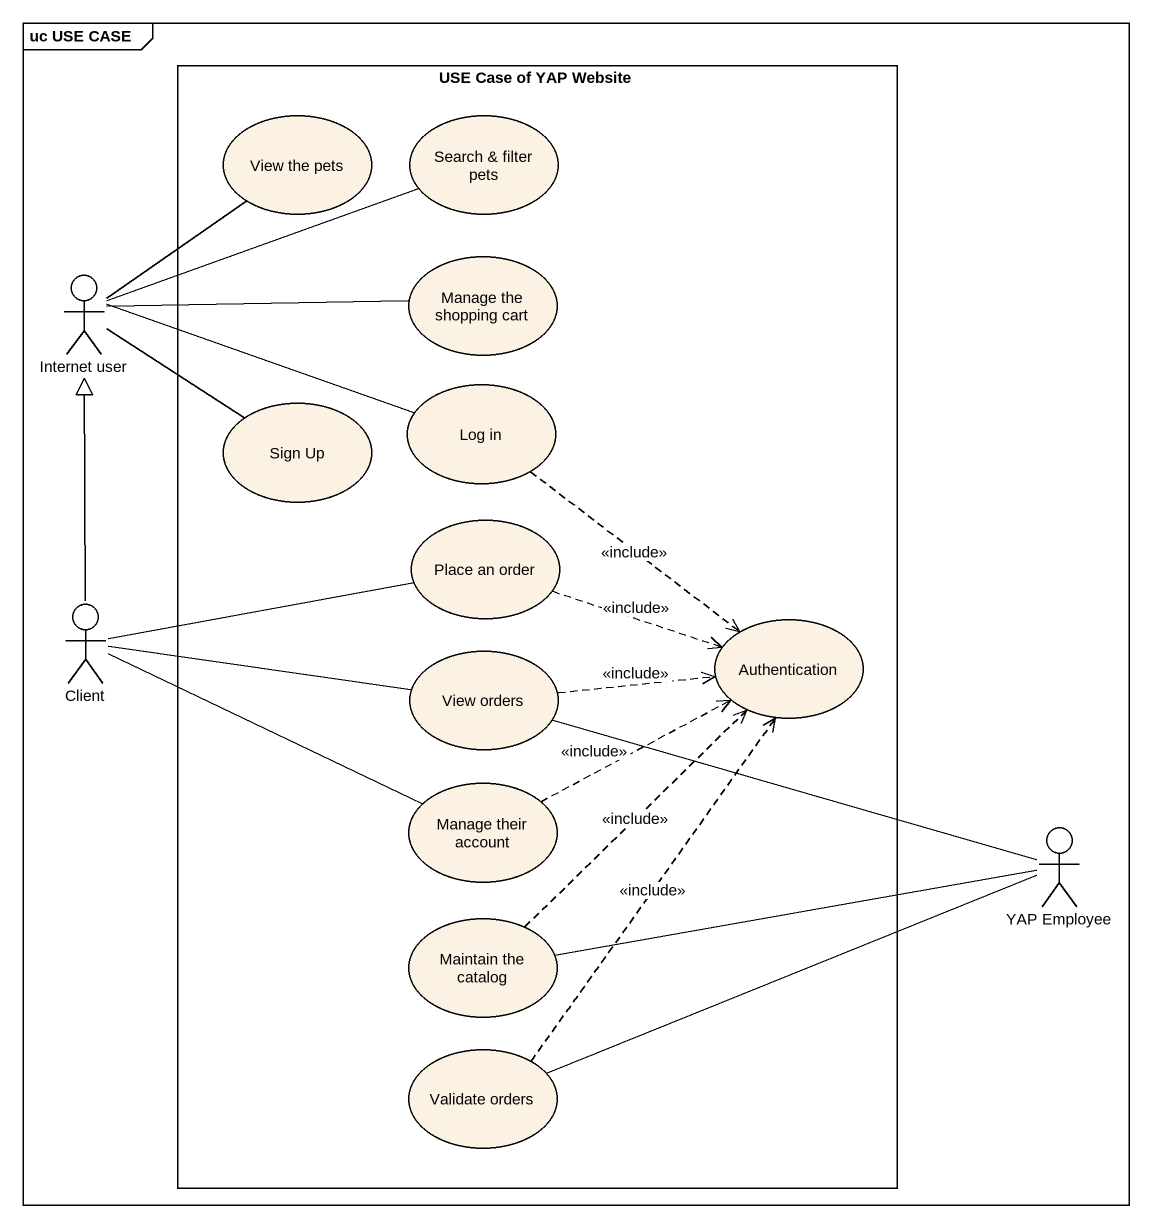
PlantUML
@startuml
mainframe uc USE CASE
rectangle "USE Case of YAP Website" as USE_Case_of_YAP_Website {
  usecase "View the pets" as View_the_pets
  usecase "Search & filter pets" as Search_filter_pets
  usecase "Manage the shopping cart" as Manage_the_shopping_cart
  usecase "Log in" as Log_in
  usecase "Sign Up" as Sign_Up
  usecase "Place an order" as Place_an_order
  usecase "View orders" as View_orders
  usecase Authentication
  usecase "Manage their account" as Manage_their_account
  usecase "Maintain the catalog" as Maintain_the_catalog
  usecase "Validate orders" as Validate_orders
}
actor "Internet user" as Internet_user
actor Client
actor "YAP Employee" as YAP_Employee
Search_filter_pets -left- Internet_user
Manage_the_shopping_cart -left- Internet_user
Internet_user -up- View_the_pets
Log_in -left- Internet_user
Log_in ..> Authentication : <<include>>
Sign_Up -left- Internet_user
Place_an_order -left- Client
Place_an_order .right.> Authentication : <<include>>
Client -up-|> Internet_user
View_orders -left- Client
View_orders .right.> Authentication : <<include>>
View_orders -right- YAP_Employee
Manage_their_account -left- Client
Manage_their_account .right.> Authentication : <<include>>
Maintain_the_catalog .up.> Authentication : <<include>>
Maintain_the_catalog -right- YAP_Employee
Validate_orders .up.> Authentication : <<include>>
Validate_orders -right- YAP_Employee
@enduml
